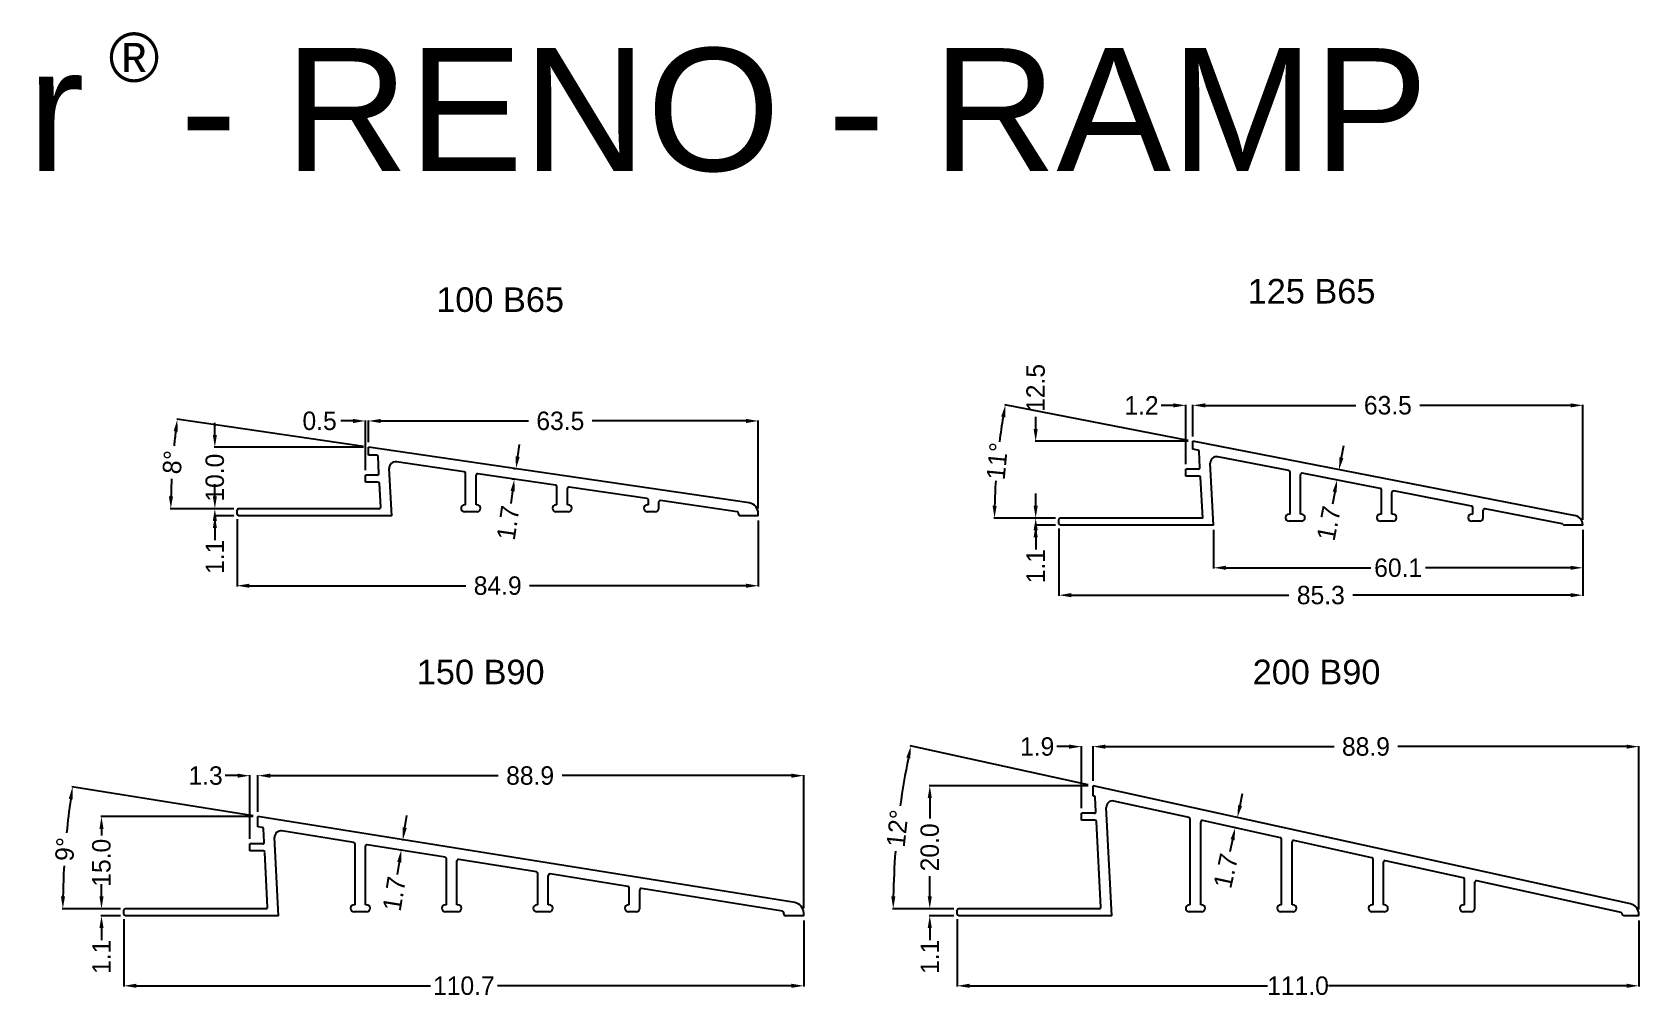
# Model space of a CAD drawing. Extents: x -99 to 299, y -111 to 46.
# Drawn here: x 36.8 to 298.5, y -111.1 to 46.2 of the extents above; entities that cross this region are included whole.
import ezdxf

# ---------------------------------------------------------------- set-up
doc = ezdxf.new("R2010")
doc.units = 0
doc.header["$MEASUREMENT"] = 0
for name, color, linetype in [('100_B65', 7, 'CONTINUOUS'), ('125_B65', 7, 'CONTINUOUS'), ('150_B90', 7, 'CONTINUOUS'), ('200_B90', 7, 'CONTINUOUS'), ('DETAILS', 7, 'CONTINUOUS'), ('TEXT', 7, 'CONTINUOUS')]:
    doc.layers.add(name, color=color, linetype=linetype)
doc.styles.add('STYLE1', font='ARIAL.TTF')
doc.dimstyles.get("Standard").update_dxf_attribs({"dimtxt": 0.18, "dimasz": 0.18, "dimexe": 0.18, "dimexo": 0.0625, "dimgap": 0.09, "dimtad": 0, "dimtih": 1, "dimtoh": 1, "dimdec": 4, "dimzin": 0, "dimdsep": 46, "dimtxsty": 'Standard', "dimcen": 0.09, "dimadec": 0, "dimazin": 0, "dimtfac": 1, "dimtdec": 4, "dimtofl": 0, "dimtmove": 0, "dimatfit": 0, "dimfxl": 0, "dimtolj": 1, "dimtzin": 0, "dimarcsym": 0})

# ---------------------------------------------------------------- blocks, each defined once
blk = doc.blocks.new('*D8')
at = {"layer": 'DETAILS', "color": 0, "linetype": 'Continuous', "lineweight": -2}
for p, q in [((70.26, -74.88), (68.26, -74.88)), ((72.26, -85.19), (72.26, -74.78)), ((73.59, -80.75), (73.59, -74.78)), ((75.59, -74.88), (77.59, -74.88))]:
    blk.add_line(p, q, dxfattribs=at)
at = {"layer": 'DETAILS', "color": 0, "linetype": 'Continuous'}
for points in [[(70.26, -74.55), (70.26, -75.22), (72.26, -74.88)], [(75.59, -74.55), (75.59, -75.22), (73.59, -74.88)]]:
    blk.add_solid(points, dxfattribs=at)
at = {"layer": 'DETAILS', "color": 7, "linetype": 'Continuous', "insert": (65.06, -74.88), "char_height": 3, "attachment_point": 5}
blk.add_mtext('\\A1;1.3', dxfattribs=at)
blk = doc.blocks.new('*D9')
at = {"layer": 'DETAILS', "color": 0, "linetype": 'Continuous', "lineweight": -2}
for p, q in [((73.59, -80.75), (73.59, -74.78)), ((75.59, -74.88), (112.72, -74.88)), ((160.49, -74.88), (123.12, -74.88)), ((162.49, -96.48), (162.49, -74.78))]:
    blk.add_line(p, q, dxfattribs=at)
at = {"layer": 'DETAILS', "color": 0, "linetype": 'Continuous'}
for points in [[(75.59, -74.55), (75.59, -75.22), (73.59, -74.88)], [(160.49, -74.55), (160.49, -75.22), (162.49, -74.88)]]:
    blk.add_solid(points, dxfattribs=at)
at = {"layer": 'DETAILS', "color": 7, "linetype": 'Continuous', "insert": (117.92, -74.88), "char_height": 3, "attachment_point": 5}
blk.add_mtext('\\A1;88.9', dxfattribs=at)
blk = doc.blocks.new('*D10')
at = {"layer": 'DETAILS', "color": 0, "linetype": 'Continuous', "lineweight": -2}
for p, q in [((72.8, -81.42), (43.29, -76.7)), ((51.21, -96.55), (41.71, -96.55))]:
    blk.add_line(p, q, dxfattribs=at)
for start, end in [(171.8136, 174.3421), (176.8089, 179.0864)]:
    blk.add_arc((167.24, -96.55), 125.43, start, end, dxfattribs=at)
at = {"layer": 'DETAILS', "color": 0, "linetype": 'Continuous'}
for points in [[(42.76, -78.64), (43.42, -78.74), (43.39, -76.71)], [(42.16, -94.55), (41.49, -94.55), (41.81, -96.55)]]:
    blk.add_solid(points, dxfattribs=at)
at = {"layer": 'DETAILS', "color": 7, "linetype": 'Continuous', "insert": (42.18, -86.87), "char_height": 3, "attachment_point": 5, "rotation": 85.5755}
blk.add_mtext('\\A1;9°', dxfattribs=at)
blk = doc.blocks.new('*D11')
at = {"layer": 'DETAILS', "color": 0, "linetype": 'Continuous', "lineweight": -2}
for p, q in [((72.79, -81.55), (48, -81.55)), ((48.1, -83.55), (48.1, -84.62)), ((48.1, -94.55), (48.1, -93.52)), ((51.21, -96.55), (48, -96.55))]:
    blk.add_line(p, q, dxfattribs=at)
at = {"layer": 'DETAILS', "color": 0, "linetype": 'Continuous'}
for points in [[(47.77, -83.55), (48.44, -83.55), (48.1, -81.55)], [(47.77, -94.55), (48.44, -94.55), (48.1, -96.55)]]:
    blk.add_solid(points, dxfattribs=at)
at = {"layer": 'DETAILS', "color": 7, "linetype": 'Continuous', "insert": (48.1, -89.07), "char_height": 3, "attachment_point": 5, "rotation": 90}
blk.add_mtext('\\A1;15.0', dxfattribs=at)
blk = doc.blocks.new('*D12')
at = {"layer": 'DETAILS', "color": 0, "linetype": 'Continuous', "lineweight": -2}
for p, q in [((51.76, -98.24), (51.76, -109.21)), ((162.49, -98.49), (162.49, -109.21)), ((53.76, -109.11), (101.68, -109.11)), ((160.49, -109.11), (112.58, -109.11))]:
    blk.add_line(p, q, dxfattribs=at)
at = {"layer": 'DETAILS', "color": 0, "linetype": 'Continuous'}
for points in [[(53.76, -108.77), (53.76, -109.44), (51.76, -109.11)], [(160.49, -108.77), (160.49, -109.44), (162.49, -109.11)]]:
    blk.add_solid(points, dxfattribs=at)
at = {"layer": 'DETAILS', "color": 7, "linetype": 'Continuous', "insert": (107.13, -109.11), "char_height": 3, "attachment_point": 5}
blk.add_mtext('\\A1;110.7', dxfattribs=at)
blk = doc.blocks.new('*D13')
at = {"layer": 'DETAILS', "color": 0, "linetype": 'Continuous', "lineweight": -2}
for p, q in [((48.1, -94.55), (48.1, -92.55)), ((51.21, -96.55), (48, -96.55)), ((51.21, -97.69), (48, -97.69)), ((48.1, -99.69), (48.1, -101.69))]:
    blk.add_line(p, q, dxfattribs=at)
at = {"layer": 'DETAILS', "color": 0, "linetype": 'Continuous'}
for points in [[(47.77, -94.55), (48.44, -94.55), (48.1, -96.55)], [(47.77, -99.69), (48.44, -99.69), (48.1, -97.69)]]:
    blk.add_solid(points, dxfattribs=at)
at = {"layer": 'DETAILS', "color": 7, "linetype": 'Continuous', "insert": (48.1, -104.39), "char_height": 3, "attachment_point": 5, "rotation": 90}
blk.add_mtext('\\A1;1.1', dxfattribs=at)
blk = doc.blocks.new('*D14')
at = {"layer": 'DETAILS', "color": 0, "linetype": 'Continuous', "lineweight": -2}
for p, q in [((97.5, -83.36), (97.82, -81.38)), ((97.22, -85.34), (97.09, -85.31)), ((96.95, -87.01), (96.82, -86.99)), ((96.6, -88.98), (96.29, -90.96))]:
    blk.add_line(p, q, dxfattribs=at)
at = {"layer": 'DETAILS', "color": 0, "linetype": 'Continuous'}
for points in [[(97.17, -83.3), (97.83, -83.41), (97.19, -85.33)], [(96.27, -88.93), (96.93, -89.04), (96.92, -87.01)]]:
    blk.add_solid(points, dxfattribs=at)
at = {"layer": 'DETAILS', "color": 7, "linetype": 'Continuous', "insert": (95.78, -94.12), "char_height": 3, "attachment_point": 5, "rotation": 80.9}
blk.add_mtext('\\A1;1.7', dxfattribs=at)
blk = doc.blocks.new('*D15')
at = {"layer": 'DETAILS', "color": 0, "linetype": 'Continuous', "lineweight": -2}
for p, q in [((208.83, -76.37), (179.84, -70.01)), ((186.94, -96.55), (176.96, -96.55))]:
    blk.add_line(p, q, dxfattribs=at)
for start, end in [(168.5462, 172.2194), (175.647, 179.0738)]:
    blk.add_arc((300.78, -96.55), 123.72, start, end, dxfattribs=at)
at = {"layer": 'DETAILS', "color": 0, "linetype": 'Continuous'}
for points in [[(179.2, -71.92), (179.85, -72.05), (179.94, -70.03)], [(177.41, -94.55), (176.74, -94.55), (177.06, -96.55)]]:
    blk.add_solid(points, dxfattribs=at)
at = {"layer": 'DETAILS', "color": 7, "linetype": 'Continuous', "insert": (177.75, -83.48), "char_height": 3, "attachment_point": 5, "rotation": 83.9332}
blk.add_mtext('\\A1;12°', dxfattribs=at)
blk = doc.blocks.new('*D16')
at = {"layer": 'DETAILS', "color": 0, "linetype": 'Continuous', "lineweight": -2}
for p, q in [((205.71, -70.15), (203.71, -70.15)), ((207.71, -80.2), (207.71, -70.05)), ((209.61, -75.74), (209.61, -70.05)), ((211.61, -70.15), (213.61, -70.15))]:
    blk.add_line(p, q, dxfattribs=at)
at = {"layer": 'DETAILS', "color": 0, "linetype": 'Continuous'}
for points in [[(205.71, -69.82), (205.71, -70.49), (207.71, -70.15)], [(211.61, -69.82), (211.61, -70.49), (209.61, -70.15)]]:
    blk.add_solid(points, dxfattribs=at)
at = {"layer": 'DETAILS', "color": 7, "linetype": 'Continuous', "insert": (200.51, -70.15), "char_height": 3, "attachment_point": 5}
blk.add_mtext('\\A1;1.9', dxfattribs=at)
blk = doc.blocks.new('*D17')
at = {"layer": 'DETAILS', "color": 0, "linetype": 'Continuous', "lineweight": -2}
for p, q in [((209.61, -75.74), (209.61, -70.05)), ((211.61, -70.15), (248.86, -70.15)), ((296.51, -70.15), (259.26, -70.15)), ((298.51, -96.66), (298.51, -70.05))]:
    blk.add_line(p, q, dxfattribs=at)
at = {"layer": 'DETAILS', "color": 0, "linetype": 'Continuous'}
for points in [[(211.61, -69.82), (211.61, -70.49), (209.61, -70.15)], [(296.51, -69.82), (296.51, -70.49), (298.51, -70.15)]]:
    blk.add_solid(points, dxfattribs=at)
at = {"layer": 'DETAILS', "color": 7, "linetype": 'Continuous', "insert": (254.06, -70.15), "char_height": 3, "attachment_point": 5}
blk.add_mtext('\\A1;88.9', dxfattribs=at)
blk = doc.blocks.new('*D18')
at = {"layer": 'DETAILS', "color": 0, "linetype": 'Continuous', "lineweight": -2}
for p, q in [((187.49, -98.24), (187.49, -109.21)), ((298.51, -98.49), (298.51, -109.21)), ((189.49, -109.11), (238.05, -109.11)), ((296.51, -109.11), (247.95, -109.11))]:
    blk.add_line(p, q, dxfattribs=at)
at = {"layer": 'DETAILS', "color": 0, "linetype": 'Continuous'}
for points in [[(189.49, -108.77), (189.49, -109.44), (187.49, -109.11)], [(296.51, -108.77), (296.51, -109.44), (298.51, -109.11)]]:
    blk.add_solid(points, dxfattribs=at)
at = {"layer": 'DETAILS', "color": 7, "linetype": 'Continuous', "insert": (243, -109.11), "char_height": 3, "attachment_point": 5}
blk.add_mtext('\\A1;111.0', dxfattribs=at)
blk = doc.blocks.new('*D19')
at = {"layer": 'DETAILS', "color": 0, "linetype": 'Continuous', "lineweight": -2}
for p, q in [((208.81, -76.54), (182.92, -76.54)), ((183.02, -78.54), (183.02, -81.86)), ((183.02, -94.55), (183.02, -91.26)), ((186.94, -96.55), (182.92, -96.55))]:
    blk.add_line(p, q, dxfattribs=at)
at = {"layer": 'DETAILS', "color": 0, "linetype": 'Continuous'}
for points in [[(182.68, -78.54), (183.35, -78.54), (183.02, -76.54)], [(182.68, -94.55), (183.35, -94.55), (183.02, -96.55)]]:
    blk.add_solid(points, dxfattribs=at)
at = {"layer": 'DETAILS', "color": 7, "linetype": 'Continuous', "insert": (183.02, -86.56), "char_height": 3, "attachment_point": 5, "rotation": 90}
blk.add_mtext('\\A1;20.0', dxfattribs=at)
blk = doc.blocks.new('*D20')
at = {"layer": 'DETAILS', "color": 0, "linetype": 'Continuous', "lineweight": -2}
for p, q in [((183.02, -94.55), (183.02, -92.55)), ((186.94, -96.55), (182.92, -96.55)), ((186.94, -97.69), (182.92, -97.69)), ((183.02, -99.69), (183.02, -101.69))]:
    blk.add_line(p, q, dxfattribs=at)
at = {"layer": 'DETAILS', "color": 0, "linetype": 'Continuous'}
for points in [[(182.68, -94.55), (183.35, -94.55), (183.02, -96.55)], [(182.68, -99.69), (183.35, -99.69), (183.02, -97.69)]]:
    blk.add_solid(points, dxfattribs=at)
at = {"layer": 'DETAILS', "color": 7, "linetype": 'Continuous', "insert": (183.02, -104.39), "char_height": 3, "attachment_point": 5, "rotation": 90}
blk.add_mtext('\\A1;1.1', dxfattribs=at)
blk = doc.blocks.new('*D21')
at = {"layer": 'DETAILS', "color": 0, "linetype": 'Continuous', "lineweight": -2}
for p, q in [((233.55, -79.75), (233.98, -77.79)), ((233.01, -83.42), (232.66, -83.34)), ((233.37, -81.76), (233.03, -81.68)), ((232.33, -85.32), (231.9, -87.27))]:
    blk.add_line(p, q, dxfattribs=at)
at = {"layer": 'DETAILS', "color": 0, "linetype": 'Continuous'}
for points in [[(233.23, -79.68), (233.88, -79.82), (233.12, -81.7)], [(232.01, -85.24), (232.66, -85.39), (232.76, -83.36)]]:
    blk.add_solid(points, dxfattribs=at)
at = {"layer": 'DETAILS', "color": 7, "linetype": 'Continuous', "insert": (231.22, -90.39), "char_height": 3, "attachment_point": 5, "rotation": 77.62}
blk.add_mtext('\\A1;1.7', dxfattribs=at)
blk = doc.blocks.new('*D28')
at = {"layer": 'DETAILS', "color": 0, "linetype": 'Continuous', "lineweight": -2}
for p, q in [((66.57, -29.39), (66.57, -27.39)), ((69.64, -31.39), (66.47, -31.39)), ((69.64, -32.53), (66.47, -32.53)), ((66.57, -34.53), (66.57, -36.53))]:
    blk.add_line(p, q, dxfattribs=at)
at = {"layer": 'DETAILS', "color": 0, "linetype": 'Continuous'}
for points in [[(66.24, -29.39), (66.9, -29.39), (66.57, -31.39)], [(66.24, -34.53), (66.9, -34.53), (66.57, -32.53)]]:
    blk.add_solid(points, dxfattribs=at)
at = {"layer": 'DETAILS', "color": 7, "linetype": 'Continuous', "insert": (66.57, -39.23), "char_height": 3, "attachment_point": 5, "rotation": 90}
blk.add_mtext('\\A1;1.1', dxfattribs=at)
blk = doc.blocks.new('*D29')
at = {"layer": 'DETAILS', "color": 0, "linetype": 'Continuous', "lineweight": -2}
for p, q in [((70.19, -33.08), (70.19, -44.04)), ((155.09, -33.33), (155.09, -44.04)), ((72.19, -43.94), (107.44, -43.94)), ((153.09, -43.94), (117.84, -43.94))]:
    blk.add_line(p, q, dxfattribs=at)
at = {"layer": 'DETAILS', "color": 0, "linetype": 'Continuous'}
for points in [[(72.19, -43.61), (72.19, -44.28), (70.19, -43.94)], [(153.09, -43.61), (153.09, -44.28), (155.09, -43.94)]]:
    blk.add_solid(points, dxfattribs=at)
at = {"layer": 'DETAILS', "color": 7, "linetype": 'Continuous', "insert": (112.64, -43.94), "char_height": 3, "attachment_point": 5}
blk.add_mtext('\\A1;84.9', dxfattribs=at)
blk = doc.blocks.new('*D30')
at = {"layer": 'DETAILS', "color": 0, "linetype": 'Continuous', "lineweight": -2}
for p, q in [((90.8, -21.26), (60.36, -16.81)), ((69.64, -31.39), (59.3, -31.39))]:
    blk.add_line(p, q, dxfattribs=at)
for start, end in [(172.8186, 174.15), (177.2247, 178.8614)]:
    blk.add_arc((160.04, -31.39), 100.64, start, end, dxfattribs=at)
at = {"layer": 'DETAILS', "color": 0, "linetype": 'Continuous'}
for points in [[(59.86, -18.76), (60.52, -18.85), (60.46, -16.83)], [(59.75, -29.39), (59.08, -29.39), (59.4, -31.39)]]:
    blk.add_solid(points, dxfattribs=at)
at = {"layer": 'DETAILS', "color": 7, "linetype": 'Continuous', "insert": (59.68, -23.82), "char_height": 3, "attachment_point": 5, "rotation": 85.6873}
blk.add_mtext('\\A1;8°', dxfattribs=at)
blk = doc.blocks.new('*D31')
at = {"layer": 'DETAILS', "color": 0, "linetype": 'Continuous', "lineweight": -2}
for p, q in [((91.59, -20.58), (91.59, -17)), ((93.59, -17.1), (117.64, -17.1)), ((153.09, -17.1), (128.04, -17.1)), ((155.09, -31.38), (155.09, -17))]:
    blk.add_line(p, q, dxfattribs=at)
at = {"layer": 'DETAILS', "color": 0, "linetype": 'Continuous'}
for points in [[(93.59, -16.77), (93.59, -17.44), (91.59, -17.1)], [(153.09, -16.77), (153.09, -17.44), (155.09, -17.1)]]:
    blk.add_solid(points, dxfattribs=at)
at = {"layer": 'DETAILS', "color": 7, "linetype": 'Continuous', "insert": (122.84, -17.1), "char_height": 3, "attachment_point": 5}
blk.add_mtext('\\A1;63.5', dxfattribs=at)
blk = doc.blocks.new('*D32')
at = {"layer": 'DETAILS', "color": 0, "linetype": 'Continuous', "lineweight": -2}
for p, q in [((66.57, -19.38), (66.57, -17.38)), ((90.79, -21.38), (66.47, -21.38)), ((69.64, -31.39), (66.47, -31.39)), ((66.57, -33.39), (66.57, -35.39))]:
    blk.add_line(p, q, dxfattribs=at)
at = {"layer": 'DETAILS', "color": 0, "linetype": 'Continuous'}
for points in [[(66.24, -19.38), (66.9, -19.38), (66.57, -21.38)], [(66.24, -33.39), (66.9, -33.39), (66.57, -31.39)]]:
    blk.add_solid(points, dxfattribs=at)
at = {"layer": 'DETAILS', "color": 7, "linetype": 'Continuous', "insert": (66.57, -26.34), "char_height": 3, "attachment_point": 5, "rotation": 90}
blk.add_mtext('\\A1;10.0', dxfattribs=at)
blk = doc.blocks.new('*D33')
at = {"layer": 'DETAILS', "color": 0, "linetype": 'Continuous', "lineweight": -2}
for p, q in [((89.08, -17.1), (87.08, -17.1)), ((91.08, -25.11), (91.08, -17)), ((91.59, -20.58), (91.59, -17)), ((93.59, -17.1), (95.59, -17.1))]:
    blk.add_line(p, q, dxfattribs=at)
at = {"layer": 'DETAILS', "color": 0, "linetype": 'Continuous'}
for points in [[(89.08, -16.77), (89.08, -17.44), (91.08, -17.1)], [(93.59, -16.77), (93.59, -17.44), (91.59, -17.1)]]:
    blk.add_solid(points, dxfattribs=at)
at = {"layer": 'DETAILS', "color": 7, "linetype": 'Continuous', "insert": (83.63, -17.1), "char_height": 3, "attachment_point": 5}
blk.add_mtext('\\A1;0.5', dxfattribs=at)
blk = doc.blocks.new('*D34')
at = {"layer": 'DETAILS', "color": 0, "linetype": 'Continuous', "lineweight": -2}
for p, q in [((115.9, -22.91), (116.18, -20.93)), ((115.19, -24.83), (115.51, -24.88)), ((115.07, -28.55), (114.78, -30.53)), ((114.94, -26.51), (115.26, -26.56))]:
    blk.add_line(p, q, dxfattribs=at)
at = {"layer": 'DETAILS', "color": 0, "linetype": 'Continuous'}
for points in [[(115.57, -22.86), (116.23, -22.96), (115.61, -24.89)], [(114.74, -28.5), (115.4, -28.6), (115.36, -26.57)]]:
    blk.add_solid(points, dxfattribs=at)
at = {"layer": 'DETAILS', "color": 7, "linetype": 'Continuous', "insert": (114.32, -33.7), "char_height": 3, "attachment_point": 5, "rotation": 81.68}
blk.add_mtext('\\A1;1.7', dxfattribs=at)
blk = doc.blocks.new('*D35')
at = {"layer": 'DETAILS', "color": 0, "linetype": 'Continuous', "lineweight": -2}
for p, q in [((225.09, -20.27), (195.24, -14.47)), ((203.5, -32.92), (193.46, -32.92))]:
    blk.add_line(p, q, dxfattribs=at)
for start, end in [(170.1859, 172.6022), (176.3978, 178.8141)]:
    blk.add_arc((290.19, -32.92), 96.63, start, end, dxfattribs=at)
at = {"layer": 'DETAILS', "color": 0, "linetype": 'Continuous'}
for points in [[(194.65, -16.39), (195.3, -16.51), (195.33, -14.48)], [(193.91, -30.93), (193.25, -30.92), (193.56, -32.92)]]:
    blk.add_solid(points, dxfattribs=at)
at = {"layer": 'DETAILS', "color": 7, "linetype": 'Continuous', "insert": (194, -23.66), "char_height": 3, "attachment_point": 5, "rotation": 84.5}
blk.add_mtext('\\A1;11°', dxfattribs=at)
blk = doc.blocks.new('*D36')
at = {"layer": 'DETAILS', "color": 0, "linetype": 'Continuous', "lineweight": -2}
for p, q in [((229.24, -34.86), (229.24, -41.12)), ((289.38, -34.86), (289.38, -41.12)), ((231.24, -41.02), (254.86, -41.02)), ((287.38, -41.02), (263.76, -41.02))]:
    blk.add_line(p, q, dxfattribs=at)
at = {"layer": 'DETAILS', "color": 0, "linetype": 'Continuous'}
for points in [[(231.24, -40.69), (231.24, -41.35), (229.24, -41.02)], [(287.38, -40.69), (287.38, -41.35), (289.38, -41.02)]]:
    blk.add_solid(points, dxfattribs=at)
at = {"layer": 'DETAILS', "color": 7, "linetype": 'Continuous', "insert": (259.31, -41.02), "char_height": 3, "attachment_point": 5}
blk.add_mtext('\\A1;60.1', dxfattribs=at)
blk = doc.blocks.new('*D37')
at = {"layer": 'DETAILS', "color": 0, "linetype": 'Continuous', "lineweight": -2}
for p, q in [((225.88, -19.62), (225.88, -14.46)), ((227.88, -14.56), (252.43, -14.56)), ((287.38, -14.56), (262.83, -14.56)), ((289.38, -33.2), (289.38, -14.46))]:
    blk.add_line(p, q, dxfattribs=at)
at = {"layer": 'DETAILS', "color": 0, "linetype": 'Continuous'}
for points in [[(227.88, -14.23), (227.88, -14.9), (225.88, -14.56)], [(287.38, -14.23), (287.38, -14.9), (289.38, -14.56)]]:
    blk.add_solid(points, dxfattribs=at)
at = {"layer": 'DETAILS', "color": 7, "linetype": 'Continuous', "insert": (257.63, -14.56), "char_height": 3, "attachment_point": 5}
blk.add_mtext('\\A1;63.5', dxfattribs=at)
blk = doc.blocks.new('*D38')
at = {"layer": 'DETAILS', "color": 0, "linetype": 'Continuous', "lineweight": -2}
for p, q in [((204.05, -34.61), (204.05, -45.58)), ((289.38, -34.86), (289.38, -45.58)), ((206.05, -45.48), (241.51, -45.48)), ((287.38, -45.48), (251.91, -45.48))]:
    blk.add_line(p, q, dxfattribs=at)
at = {"layer": 'DETAILS', "color": 0, "linetype": 'Continuous'}
for points in [[(206.05, -45.14), (206.05, -45.81), (204.05, -45.48)], [(287.38, -45.14), (287.38, -45.81), (289.38, -45.48)]]:
    blk.add_solid(points, dxfattribs=at)
at = {"layer": 'DETAILS', "color": 7, "linetype": 'Continuous', "insert": (246.71, -45.48), "char_height": 3, "attachment_point": 5}
blk.add_mtext('\\A1;85.3', dxfattribs=at)
blk = doc.blocks.new('*D39')
at = {"layer": 'DETAILS', "color": 0, "linetype": 'Continuous', "lineweight": -2}
for p, q in [((200.27, -30.92), (200.27, -28.92)), ((203.5, -32.92), (200.17, -32.92)), ((203.5, -34.06), (200.17, -34.06)), ((200.27, -36.06), (200.27, -38.06))]:
    blk.add_line(p, q, dxfattribs=at)
at = {"layer": 'DETAILS', "color": 0, "linetype": 'Continuous'}
for points in [[(199.93, -30.92), (200.6, -30.92), (200.27, -32.92)], [(199.93, -36.06), (200.6, -36.06), (200.27, -34.06)]]:
    blk.add_solid(points, dxfattribs=at)
at = {"layer": 'DETAILS', "color": 7, "linetype": 'Continuous', "insert": (200.27, -40.76), "char_height": 3, "attachment_point": 5, "rotation": 90}
blk.add_mtext('\\A1;1.1', dxfattribs=at)
blk = doc.blocks.new('*D40')
at = {"layer": 'DETAILS', "color": 0, "linetype": 'Continuous', "lineweight": -2}
for p, q in [((200.27, -18.42), (200.27, -16.42)), ((225.08, -20.42), (200.17, -20.42)), ((203.5, -32.92), (200.17, -32.92)), ((200.27, -34.92), (200.27, -36.92))]:
    blk.add_line(p, q, dxfattribs=at)
at = {"layer": 'DETAILS', "color": 0, "linetype": 'Continuous'}
for points in [[(199.93, -18.42), (200.6, -18.42), (200.27, -20.42)], [(199.93, -34.92), (200.6, -34.92), (200.27, -32.92)]]:
    blk.add_solid(points, dxfattribs=at)
at = {"layer": 'DETAILS', "color": 7, "linetype": 'Continuous', "insert": (200.27, -11.72), "char_height": 3, "attachment_point": 5, "rotation": 90}
blk.add_mtext('\\A1;12.5', dxfattribs=at)
blk = doc.blocks.new('*D41')
at = {"layer": 'DETAILS', "color": 0, "linetype": 'Continuous', "lineweight": -2}
for p, q in [((222.7, -14.56), (220.7, -14.56)), ((224.7, -24.13), (224.7, -14.46)), ((225.88, -19.62), (225.88, -14.46)), ((227.88, -14.56), (229.88, -14.56))]:
    blk.add_line(p, q, dxfattribs=at)
at = {"layer": 'DETAILS', "color": 0, "linetype": 'Continuous'}
for points in [[(222.7, -14.23), (222.7, -14.9), (224.7, -14.56)], [(227.88, -14.23), (227.88, -14.9), (225.88, -14.56)]]:
    blk.add_solid(points, dxfattribs=at)
at = {"layer": 'DETAILS', "color": 7, "linetype": 'Continuous', "insert": (217.5, -14.56), "char_height": 3, "attachment_point": 5}
blk.add_mtext('\\A1;1.2', dxfattribs=at)
blk = doc.blocks.new('*D42')
at = {"layer": 'DETAILS', "color": 0, "linetype": 'Continuous', "lineweight": -2}
for p, q in [((250.06, -23.08), (250.44, -21.12)), ((249.58, -25.03), (249.58, -25.03)), ((248.97, -28.68), (248.59, -30.64)), ((249.25, -26.7), (249.25, -26.7))]:
    blk.add_line(p, q, dxfattribs=at)
at = {"layer": 'DETAILS', "color": 0, "linetype": 'Continuous'}
for points in [[(249.73, -23.02), (250.39, -23.15), (249.68, -25.05)], [(248.64, -28.62), (249.3, -28.74), (249.35, -26.72)]]:
    blk.add_solid(points, dxfattribs=at)
at = {"layer": 'DETAILS', "color": 7, "linetype": 'Continuous', "insert": (247.98, -33.78), "char_height": 3, "attachment_point": 5, "rotation": 79}
blk.add_mtext('\\A1;1.7', dxfattribs=at)

msp = doc.modelspace()

# ---------------------------------------------------------------- linework, layer by layer
at = {"layer": '100_B65', "color": 7, "linetype": 'Continuous'}
for p, q in [((153.59, -30.45), (91.59, -21.38)), ((91.59, -22.65), (91.59, -21.38)), ((92.91, -22.65), (91.59, -22.65)), ((93.3, -25.65), (93.16, -22.89)), ((91.08, -27.05), (91.08, -25.91)), ((93.05, -25.91), (91.08, -25.91)), ((95.38, -32.53), (94.97, -24.82)), ((107.19, -25.38), (96.14, -23.76)), ((107.41, -30.75), (107.41, -25.63)), ((109.11, -30.75), (109.11, -25.95)), ((122.08, -27.56), (109.39, -25.7)), ((93.14, -27.05), (91.08, -27.05)), ((93.59, -31.13), (93.39, -27.29)), ((122.29, -30.75), (122.29, -27.8)), ((123.99, -30.75), (123.99, -28.12)), ((136.96, -29.73), (124.28, -27.88)), ((93.34, -31.39), (70.44, -31.39)), ((107.41, -30.75), (107.24, -30.75)), ((109.27, -30.75), (109.11, -30.75)), ((122.29, -30.75), (122.12, -30.75)), ((124.16, -30.75), (123.99, -30.75)), ((137.18, -30.75), (137.01, -30.75)), ((137.18, -30.75), (137.18, -29.98)), ((138.88, -31.32), (138.88, -30.3)), ((151.62, -31.88), (139.16, -30.05)), ((70.19, -32.28), (70.19, -31.64)), ((95.38, -32.53), (70.44, -32.53)), ((109.27, -31.89), (107.24, -31.89)), ((124.16, -31.89), (122.12, -31.89)), ((138.31, -31.89), (137.01, -31.89)), ((151.84, -32.28), (151.84, -32.12)), ((155.09, -32.53), (152.09, -32.53)), ((155.09, -32.53), (155.09, -32.18))]:
    msp.add_line(p, q, dxfattribs=at)
for centre, radius, start, end in [((92.91, -22.9), 0.25, 3, 90), ((93.05, -25.66), 0.25, 270, 3), ((95.99, -24.77), 1.02, 81.68, 183), ((107.16, -25.63), 0.25, 0, 81.68), ((109.36, -25.95), 0.25, 81.68, 180), ((93.14, -27.3), 0.25, 3, 90), ((122.04, -27.8), 0.25, 0, 81.68), ((124.24, -28.12), 0.25, 81.68, 180), ((70.44, -31.64), 0.25, 90, 180), ((93.34, -31.14), 0.25, 270, 3), ((107.24, -31.32), 0.57, 90, 270), ((109.27, -31.32), 0.57, 270, 90), ((122.12, -31.32), 0.57, 90, 270), ((124.16, -31.32), 0.57, 270, 90), ((137.01, -31.32), 0.57, 90, 270), ((136.93, -29.98), 0.25, 0, 81.68), ((138.31, -31.32), 0.57, 270, 0), ((139.13, -30.3), 0.25, 81.68, 180), ((153.34, -32.18), 1.75, 0, 81.68), ((70.44, -32.28), 0.25, 180, 270), ((151.59, -32.12), 0.25, 0, 81.68), ((152.09, -32.28), 0.25, 180, 270)]:
    msp.add_arc(centre, radius, start, end, dxfattribs=at)
at = {"layer": '125_B65', "color": 7, "linetype": 'Continuous'}
for p, q in [((288.17, -32.53), (225.88, -20.42)), ((225.88, -21.69), (225.88, -20.42)), ((226.7, -21.85), (225.88, -21.69)), ((227.03, -24.67), (226.9, -22.08)), ((241.49, -25.19), (229.92, -22.94)), ((226.78, -24.93), (224.7, -24.93)), ((224.7, -26.07), (224.7, -24.93)), ((226.87, -26.07), (224.7, -26.07)), ((229.24, -34.06), (228.71, -23.99)), ((241.7, -32.28), (241.7, -25.43)), ((243.4, -32.28), (243.4, -25.86)), ((256.38, -28.08), (243.69, -25.62)), ((227.47, -32.92), (227.12, -26.31)), ((256.58, -32.28), (256.58, -28.33)), ((258.28, -32.28), (258.28, -28.76)), ((271.26, -30.98), (258.58, -28.51)), ((271.47, -32.28), (271.47, -31.22)), ((286.01, -33.84), (273.46, -31.4)), ((204.05, -33.81), (204.05, -33.17)), ((227.47, -32.92), (204.3, -32.92)), ((241.7, -32.28), (241.53, -32.28)), ((243.56, -33.42), (241.53, -33.42)), ((243.56, -32.28), (243.4, -32.28)), ((256.58, -32.28), (256.41, -32.28)), ((258.45, -33.42), (256.41, -33.42)), ((258.45, -32.28), (258.28, -32.28)), ((271.47, -32.28), (271.3, -32.28)), ((272.6, -33.42), (271.3, -33.42)), ((273.17, -32.85), (273.17, -31.65)), ((289.38, -34.06), (289.38, -34)), ((229.24, -34.06), (204.3, -34.06)), ((289.38, -34.06), (286.38, -34.06))]:
    msp.add_line(p, q, dxfattribs=at)
for centre, radius, start, end in [((226.65, -22.1), 0.25, 3, 79), ((229.73, -23.94), 1.02, 79, 183), ((226.78, -24.68), 0.25, 270, 3), ((226.87, -26.32), 0.25, 3, 90), ((241.45, -25.43), 0.25, 0, 79), ((243.65, -25.86), 0.25, 79, 180), ((256.33, -28.33), 0.25, 0, 79), ((258.53, -28.76), 0.25, 79, 180), ((271.22, -31.22), 0.25, 0, 79), ((273.42, -31.65), 0.25, 79, 180), ((204.3, -33.17), 0.25, 90, 180), ((204.3, -33.81), 0.25, 180, 270), ((241.53, -32.85), 0.57, 90, 270), ((243.56, -32.85), 0.57, 270, 90), ((256.41, -32.85), 0.57, 90, 270), ((258.45, -32.85), 0.57, 270, 90), ((271.3, -32.85), 0.57, 90, 270), ((272.6, -32.85), 0.57, 270, 0), ((285.96, -34.09), 0.25, 33.3435, 79), ((286.38, -33.81), 0.25, 213.3435, 270), ((287.88, -34), 1.5, 0, 79)]:
    msp.add_arc(centre, radius, start, end, dxfattribs=at)
at = {"layer": '150_B90', "color": 7, "linetype": 'Continuous'}
for p, q in [((161.02, -95.55), (73.59, -81.55)), ((73.59, -83.19), (73.59, -81.55)), ((74.29, -83.3), (73.59, -83.19)), ((74.62, -85.73), (74.5, -83.54)), ((72.26, -87.13), (72.26, -85.99)), ((74.37, -85.99), (72.26, -85.99)), ((76.95, -97.69), (76.29, -84.95)), ((89.2, -85.77), (77.47, -83.89)), ((89.41, -95.91), (89.41, -86.02)), ((104.09, -88.16), (91.4, -86.13)), ((74.45, -87.13), (72.26, -87.13)), ((75.17, -96.29), (74.7, -87.37)), ((91.11, -95.91), (91.11, -86.37)), ((104.3, -95.91), (104.3, -88.4)), ((106, -95.91), (106, -88.76)), ((118.97, -90.54), (106.29, -88.51)), ((119.18, -95.91), (119.18, -90.79)), ((120.88, -95.91), (120.88, -91.14)), ((133.86, -92.93), (121.17, -90.89)), ((134.07, -95.91), (134.07, -93.17)), ((135.77, -96.48), (135.77, -93.52)), ((159.03, -96.96), (136.06, -93.28)), ((51.76, -97.44), (51.76, -96.8)), ((74.92, -96.55), (52.01, -96.55)), ((89.41, -95.91), (89.24, -95.91)), ((91.28, -95.91), (91.11, -95.91)), ((104.3, -95.91), (104.13, -95.91)), ((106.16, -95.91), (106, -95.91)), ((119.18, -95.91), (119.01, -95.91)), ((121.05, -95.91), (120.88, -95.91)), ((134.07, -95.91), (133.9, -95.91)), ((76.95, -97.69), (52.01, -97.69)), ((91.28, -97.05), (89.24, -97.05)), ((106.16, -97.05), (104.13, -97.05)), ((121.05, -97.05), (119.01, -97.05)), ((135.2, -97.05), (133.9, -97.05)), ((159.24, -97.44), (159.24, -97.2)), ((162.49, -97.69), (159.49, -97.69)), ((162.49, -97.69), (162.49, -97.28))]:
    msp.add_line(p, q, dxfattribs=at)
for centre, radius, start, end in [((74.25, -83.55), 0.25, 3, 80.9), ((74.37, -85.74), 0.25, 270, 3), ((77.31, -84.9), 1.02, 80.9, 183), ((89.16, -86.02), 0.25, 0, 80.9), ((91.36, -86.37), 0.25, 80.9, 180), ((74.45, -87.38), 0.25, 3, 90), ((104.05, -88.4), 0.25, 0, 80.9), ((106.25, -88.76), 0.25, 80.9, 180), ((118.93, -90.79), 0.25, 0, 80.9), ((121.13, -91.14), 0.25, 80.9, 180), ((133.82, -93.17), 0.25, 0, 80.9), ((136.02, -93.52), 0.25, 80.9, 180), ((52.01, -96.8), 0.25, 90, 180), ((74.92, -96.3), 0.25, 270, 3), ((89.24, -96.48), 0.57, 90, 270), ((91.28, -96.48), 0.57, 270, 90), ((104.13, -96.48), 0.57, 90, 270), ((106.16, -96.48), 0.57, 270, 90), ((119.01, -96.48), 0.57, 90, 270), ((121.05, -96.48), 0.57, 270, 90), ((133.9, -96.48), 0.57, 90, 270), ((135.2, -96.48), 0.57, 270, 0), ((160.74, -97.28), 1.75, 0, 80.9), ((52.01, -97.44), 0.25, 180, 270), ((158.99, -97.2), 0.25, 0, 80.9), ((159.49, -97.44), 0.25, 180, 270)]:
    msp.add_arc(centre, radius, start, end, dxfattribs=at)
at = {"layer": '200_B90', "color": 7, "linetype": 'Continuous'}
for p, q in [((297.14, -95.75), (209.61, -76.54)), ((209.61, -78.17), (209.61, -76.54)), ((209.77, -78.21), (209.61, -78.17)), ((210.08, -80.74), (209.96, -78.44)), ((209.83, -81), (207.71, -81)), ((207.71, -82.14), (207.71, -81)), ((212.68, -97.69), (211.76, -80.07)), ((225.25, -81.71), (213, -79.02)), ((209.92, -82.14), (207.71, -82.14)), ((210.9, -96.29), (210.17, -82.38)), ((225.44, -95.91), (225.44, -81.96)), ((227.14, -95.91), (227.14, -82.44)), ((240.13, -84.98), (227.45, -82.2)), ((240.33, -95.91), (240.33, -85.22)), ((242.03, -95.91), (242.03, -85.71)), ((255.02, -88.25), (242.33, -85.46)), ((255.21, -95.91), (255.21, -88.49)), ((256.91, -95.91), (256.91, -88.97)), ((269.9, -91.51), (257.22, -88.73)), ((270.1, -95.91), (270.1, -91.76)), ((271.8, -96.48), (271.8, -92.24)), ((295.63, -97.16), (272.1, -92)), ((187.49, -97.44), (187.49, -96.8)), ((210.65, -96.55), (187.74, -96.55)), ((225.44, -95.91), (225.27, -95.91)), ((227.31, -95.91), (227.14, -95.91)), ((240.33, -95.91), (240.16, -95.91)), ((242.19, -95.91), (242.03, -95.91)), ((255.21, -95.91), (255.04, -95.91)), ((257.08, -95.91), (256.91, -95.91)), ((270.1, -95.91), (269.93, -95.91)), ((212.68, -97.69), (187.74, -97.69)), ((227.31, -97.05), (225.27, -97.05)), ((242.19, -97.05), (240.16, -97.05)), ((257.08, -97.05), (255.04, -97.05)), ((271.23, -97.05), (269.93, -97.05)), ((295.82, -97.44), (295.82, -97.41)), ((298.51, -97.69), (296.07, -97.69)), ((298.51, -97.69), (298.51, -97.46))]:
    msp.add_line(p, q, dxfattribs=at)
for centre, radius, start, end in [((209.71, -78.45), 0.25, 3, 77.62), ((209.83, -80.75), 0.25, 270, 3), ((212.78, -80.02), 1.02, 77.62, 183), ((209.92, -82.39), 0.25, 3, 90), ((225.19, -81.96), 0.25, 0, 77.62), ((227.39, -82.44), 0.25, 77.62, 180), ((240.08, -85.22), 0.25, 0, 77.62), ((242.28, -85.71), 0.25, 77.62, 180), ((254.96, -88.49), 0.25, 0, 77.62), ((257.16, -88.97), 0.25, 77.62, 180), ((269.85, -91.76), 0.25, 0, 77.62), ((272.05, -92.24), 0.25, 77.62, 180), ((187.74, -96.8), 0.25, 90, 180), ((210.65, -96.3), 0.25, 270, 3), ((225.27, -96.48), 0.57, 90, 270), ((227.31, -96.48), 0.57, 270, 90), ((240.16, -96.48), 0.57, 90, 270), ((242.19, -96.48), 0.57, 270, 90), ((255.04, -96.48), 0.57, 90, 270), ((257.08, -96.48), 0.57, 270, 90), ((269.93, -96.48), 0.57, 90, 270), ((271.23, -96.48), 0.57, 270, 0), ((296.76, -97.46), 1.75, 0, 77.62), ((187.74, -97.44), 0.25, 180, 270), ((295.57, -97.41), 0.25, 0, 77.62), ((296.07, -97.44), 0.25, 180, 270)]:
    msp.add_arc(centre, radius, start, end, dxfattribs=at)

# ---------------------------------------------------------------- texts
at = {"layer": 'DETAILS', "color": 7, "linetype": 'Continuous', "style": 'STYLE1'}
for s, p in [('125 B65', (234.79, 2.03)), ('100 B65', (102.63, 0.66)), ('150 B90', (99.46, -59.99)), ('200 B90', (235.61, -59.99))]:
    msp.add_text(s, height=4, dxfattribs=at).set_placement(p)
at = {"layer": 'TEXT', "color": 7, "linetype": 'Continuous', "style": 'STYLE1'}
for s, height, p in [('Schluter  - RENO - RAMP', 20, (-57.13, 23.63)), ('®', 8, (49.29, 38.12))]:
    msp.add_text(s, height=height, dxfattribs=at).set_placement(p)

# ---------------------------------------------------------------- dimensions: what is measured, and where the dimension line sits
at = {"layer": 'DETAILS', "color": 7, "linetype": 'Continuous'}
for base, p1, p2, picture, middle in [((200.27, -20.42), (204.3, -32.92), (225.88, -20.42), '*D40', (200.27, -11.72)), ((200.27, -34.06), (204.3, -32.92), (204.3, -34.06), '*D39', (200.27, -40.76)), ((183.02, -97.69), (187.74, -96.55), (187.74, -97.69), '*D20', (183.02, -104.39))]:
    dim = msp.add_linear_dim(base=base, p1=p1, p2=p2, angle=90, dimstyle='Standard', override={"dimtxt": 3, "dimasz": 2, "dimexe": 0.1, "dimexo": 0.8, "dimgap": 0.7, "dimtih": 0, "dimtoh": 0, "dimdec": 1, "dimzin": 8, "dimcen": 0.05, "dimclrt": 7}, dxfattribs=at)
    dim.commit()
    dim.dimension.update_dxf_attribs({"geometry": picture, "text_midpoint": middle})
for base, p1, p2, picture, middle in [((225.88, -14.56), (224.7, -24.93), (225.88, -20.42), '*D41', (217.5, -14.56)), ((91.59, -17.1), (155.09, -32.18), (91.59, -21.38), '*D31', (122.84, -17.1)), ((73.59, -74.88), (162.49, -97.28), (73.59, -81.55), '*D9', (117.92, -74.88))]:
    dim = msp.add_linear_dim(base=base, p1=p1, p2=p2, dimstyle='Standard', override={"dimtxt": 3, "dimasz": 2, "dimexe": 0.1, "dimexo": 0.8, "dimgap": 0.7, "dimtih": 0, "dimtoh": 0, "dimdec": 1, "dimzin": 8, "dimcen": 0.05, "dimclrt": 7}, dxfattribs=at)
    dim.commit()
    dim.dimension.update_dxf_attribs({"geometry": picture, "text_midpoint": middle, "dimtype": 160})
for base, p1, p2, picture, middle in [((289.38, -14.56), (225.88, -20.42), (289.38, -34), '*D37', (257.63, -14.56)), ((91.08, -17.1), (91.59, -21.38), (91.08, -25.91), '*D33', (83.63, -17.1)), ((155.09, -43.94), (70.19, -32.28), (155.09, -32.53), '*D29', (112.64, -43.94)), ((289.38, -45.48), (204.05, -33.81), (289.38, -34.06), '*D38', (246.71, -45.48)), ((229.24, -41.02), (289.38, -34.06), (229.24, -34.06), '*D36', (259.31, -41.02)), ((207.71, -70.15), (209.61, -76.54), (207.71, -81), '*D16', (200.51, -70.15)), ((209.61, -70.15), (298.51, -97.46), (209.61, -76.54), '*D17', (254.06, -70.15)), ((72.26, -74.88), (73.59, -81.55), (72.26, -85.99), '*D8', (65.06, -74.88)), ((162.49, -109.11), (51.76, -97.44), (162.49, -97.69), '*D12', (107.13, -109.11))]:
    dim = msp.add_linear_dim(base=base, p1=p1, p2=p2, dimstyle='Standard', override={"dimtxt": 3, "dimasz": 2, "dimexe": 0.1, "dimexo": 0.8, "dimgap": 0.7, "dimtih": 0, "dimtoh": 0, "dimdec": 1, "dimzin": 8, "dimcen": 0.05, "dimclrt": 7}, dxfattribs=at)
    dim.commit()
    dim.dimension.update_dxf_attribs({"geometry": picture, "text_midpoint": middle})
dim = msp.add_angular_dim_2l(base=(194.35, -20.59), line1=((288.17, -32.53), (225.88, -20.42)), line2=((227.47, -32.92), (204.3, -32.92)), dimstyle='Standard', override={"dimtxt": 3, "dimasz": 2, "dimexe": 0.1, "dimexo": 0.8, "dimgap": 0.7, "dimtih": 0, "dimtoh": 0, "dimdec": 1, "dimzin": 8, "dimcen": 0.05, "dimclrt": 7}, dxfattribs=at)
dim.commit()
dim.dimension.update_dxf_attribs({"geometry": '*D35', "text_midpoint": (194, -23.66)})
for base, line1, line2, picture, middle in [((59.51, -26.52), ((153.59, -30.45), (91.59, -21.38)), ((93.34, -31.39), (70.44, -31.39)), '*D30', (59.68, -23.82)), ((178.34, -78.79), ((297.14, -95.75), (209.61, -76.54)), ((210.65, -96.55), (187.74, -96.55)), '*D15', (177.75, -83.48)), ((42.51, -83.29), ((161.02, -95.55), (73.59, -81.55)), ((74.92, -96.55), (52.01, -96.55)), '*D10', (42.18, -86.87))]:
    dim = msp.add_angular_dim_2l(base=base, line1=line1, line2=line2, dimstyle='Standard', override={"dimtxt": 3, "dimasz": 2, "dimexe": 0.1, "dimexo": 0.8, "dimgap": 0.7, "dimtih": 0, "dimtoh": 0, "dimdec": 1, "dimzin": 8, "dimcen": 0.05, "dimclrt": 7}, dxfattribs=at)
    dim.commit()
    dim.dimension.update_dxf_attribs({"geometry": picture, "text_midpoint": middle, "dimtype": 162})
for base, p1, p2, text, picture, middle in [((66.57, -21.38), (70.44, -31.39), (91.59, -21.38), '10.0', '*D32', (66.57, -26.34)), ((183.02, -76.54), (187.74, -96.55), (209.61, -76.54), '20.0', '*D19', (183.02, -86.56)), ((48.1, -81.55), (52.01, -96.55), (73.59, -81.55), '15.0', '*D11', (48.1, -89.07))]:
    dim = msp.add_linear_dim(base=base, p1=p1, p2=p2, angle=90, text=text, dimstyle='Standard', override={"dimtxt": 3, "dimasz": 2, "dimexe": 0.1, "dimexo": 0.8, "dimgap": 0.7, "dimtih": 0, "dimtoh": 0, "dimdec": 1, "dimzin": 8, "dimcen": 0.05, "dimclrt": 7}, dxfattribs=at)
    dim.commit()
    dim.dimension.update_dxf_attribs({"geometry": picture, "text_midpoint": middle, "dimtype": 160})
for p1, p2, distance, picture, middle in [((115.98, -24.95), (115.73, -26.63), -0.38, '*D34', (114.32, -33.7)), ((250.36, -25.18), (250.04, -26.85), -0.7, '*D42', (247.98, -33.78)), ((234.15, -81.93), (233.79, -83.59), -1.05, '*D21', (231.22, -90.39)), ((98.01, -85.46), (97.74, -87.14), -0.84, '*D14', (95.78, -94.12))]:
    dim = msp.add_aligned_dim(p1=p1, p2=p2, distance=distance, dimstyle='Standard', override={"dimtxt": 3, "dimasz": 2, "dimexe": 0.1, "dimexo": 0.8, "dimgap": 0.7, "dimtih": 0, "dimtoh": 0, "dimdec": 1, "dimzin": 8, "dimcen": 0.05, "dimclrt": 7}, dxfattribs=at)
    dim.commit()
    dim.dimension.update_dxf_attribs({"geometry": picture, "text_midpoint": middle})
for base, p1, p2, picture, middle in [((66.57, -31.39), (70.44, -32.53), (70.44, -31.39), '*D28', (66.57, -39.23)), ((48.1, -96.55), (52.01, -97.69), (52.01, -96.55), '*D13', (48.1, -104.39))]:
    dim = msp.add_linear_dim(base=base, p1=p1, p2=p2, angle=90, dimstyle='Standard', override={"dimtxt": 3, "dimasz": 2, "dimexe": 0.1, "dimexo": 0.8, "dimgap": 0.7, "dimtih": 0, "dimtoh": 0, "dimdec": 1, "dimzin": 8, "dimcen": 0.05, "dimclrt": 7}, dxfattribs=at)
    dim.commit()
    dim.dimension.update_dxf_attribs({"geometry": picture, "text_midpoint": middle, "dimtype": 160})
dim = msp.add_linear_dim(base=(298.51, -109.11), p1=(187.49, -97.44), p2=(298.51, -97.69), text='111.0', dimstyle='Standard', override={"dimtxt": 3, "dimasz": 2, "dimexe": 0.1, "dimexo": 0.8, "dimgap": 0.7, "dimtih": 0, "dimtoh": 0, "dimdec": 1, "dimzin": 8, "dimcen": 0.05, "dimclrt": 7}, dxfattribs=at)
dim.commit()
dim.dimension.update_dxf_attribs({"geometry": '*D18', "text_midpoint": (243, -109.11)})

doc.saveas('drawing.dxf')
